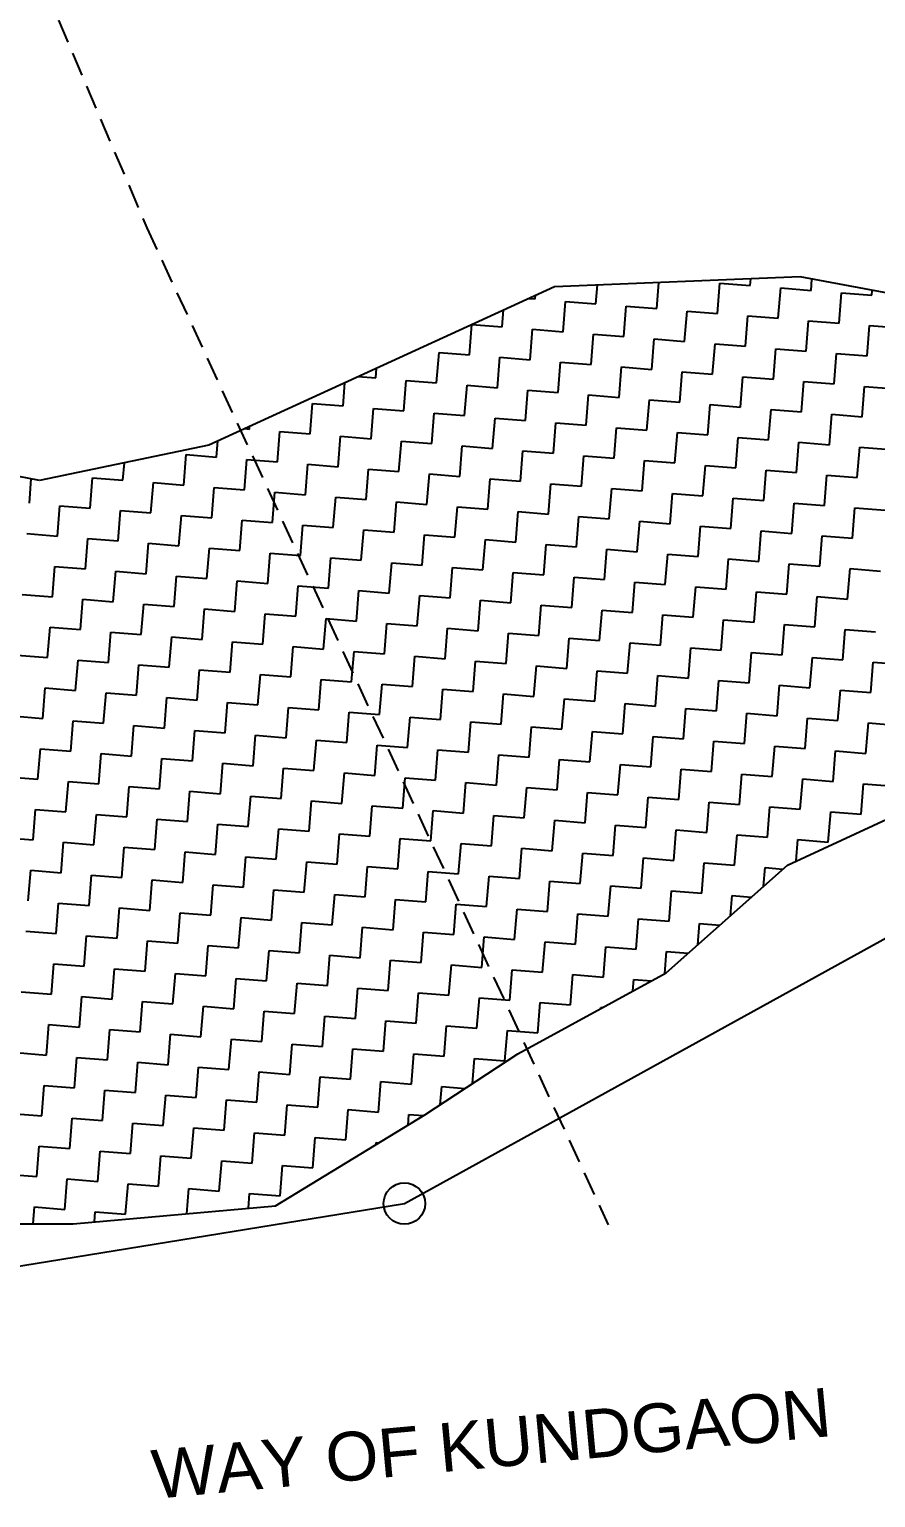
# Model space of a CAD drawing. Header units: metres. Extents: x 281680 to 283954, y 2020493 to 2022850.
# Drawn here: x 283540.4 to 283717.1, y 2020660.4 to 2020967.1 of the extents above; entities that cross this region are included whole.
import ezdxf
from ezdxf.enums import TextEntityAlignment as Align

# ---------------------------------------------------------------- set-up
doc = ezdxf.new("R2010")
doc.units = ezdxf.units.M
doc.header["$MEASUREMENT"] = 0
doc.linetypes.add('DASHED', pattern=[0.75, 0.5, -0.25])
for name, color, linetype in [('LINE_FOOTPATH', 1, 'DASHED'), ('POLY_HATCH', 12, 'Continuous'), ('TEXT_MAPOUT', 7, 'Continuous'), ('V_BOUND_LINE', 7, 'Continuous')]:
    doc.layers.add(name, color=color, linetype=linetype)
doc.styles.get("Standard").update_dxf_attribs({"font": 'arial.ttf'})

msp = doc.modelspace()

# ---------------------------------------------------------------- linework, layer by layer
msp.add_circle((283618.68, 2020721.84), 4.33)
at = {"layer": 'LINE_FOOTPATH', "ltscale": 10}
for p, q in [((283540.56, 2020982.85), (283564.89, 2020925.68)), ((283564.89, 2020925.68), (283661.23, 2020717.42))]:
    msp.add_line(p, q, dxfattribs=at)
at = {"layer": 'POLY_HATCH'}
for p, q in [((283650.01, 2020913.37), (283577.85, 2020880.29)), ((283701.29, 2020915.42), (283650.01, 2020913.37)), ((283767.78, 2020902.97), (283701.29, 2020915.42)), ((283542.5, 2020872.89), (283478.05, 2020885.18)), ((283577.85, 2020880.29), (283542.5, 2020872.89)), ((283698.66, 2020792.56), (283740.06, 2020811.74)), ((283673.35, 2020770.05), (283698.66, 2020792.56)), ((283642.35, 2020753.11), (283673.35, 2020770.05)), ((283622.93, 2020740.35), (283642.35, 2020753.11)), ((283591.77, 2020721.38), (283622.93, 2020740.35)), ((283549.55, 2020717.59), (283591.77, 2020721.38)), ((283523.99, 2020717.58), (283549.55, 2020717.59))]:
    msp.add_line(p, q, dxfattribs=at)
at = {"layer": 'POLY_HATCH', "linetype": 'Continuous'}
for p, q in [((283658.66, 2020909.8), (283658.98, 2020913.73)), ((283671.36, 2020908.79), (283671.79, 2020914.24)), ((283684.05, 2020907.77), (283684.56, 2020914.12)), ((283684.56, 2020914.12), (283690.9, 2020913.61)), ((283690.9, 2020913.61), (283691.01, 2020915.01)), ((283696.74, 2020906.76), (283697.25, 2020913.11)), ((283697.25, 2020913.11), (283703.6, 2020912.6)), ((283703.6, 2020912.6), (283703.78, 2020914.95)), ((283644.65, 2020910.91), (283645.97, 2020910.81)), ((283645.97, 2020910.81), (283646.03, 2020911.55)), ((283651.81, 2020903.96), (283652.32, 2020910.3)), ((283652.32, 2020910.3), (283658.66, 2020909.8)), ((283709.44, 2020905.75), (283709.94, 2020912.1)), ((283709.94, 2020912.1), (283716.29, 2020911.59)), ((283716.29, 2020911.59), (283716.37, 2020912.59)), ((283639.12, 2020904.97), (283639.4, 2020908.51)), ((283664.5, 2020902.94), (283665.01, 2020909.29)), ((283665.01, 2020909.29), (283671.36, 2020908.79)), ((283677.2, 2020901.93), (283677.7, 2020908.28)), ((283677.7, 2020908.28), (283684.05, 2020907.77)), ((283689.89, 2020900.92), (283690.4, 2020907.27)), ((283690.4, 2020907.27), (283696.74, 2020906.76)), ((283632.26, 2020899.13), (283632.77, 2020905.47)), ((283632.78, 2020905.47), (283639.12, 2020904.97)), ((283644.96, 2020898.11), (283645.46, 2020904.46)), ((283645.46, 2020904.46), (283651.81, 2020903.96)), ((283702.58, 2020899.91), (283703.09, 2020906.26)), ((283703.09, 2020906.26), (283709.44, 2020905.75)), ((283715.28, 2020898.9), (283715.78, 2020905.25)), ((283715.78, 2020905.25), (283722.13, 2020904.74)), ((283657.65, 2020897.1), (283658.16, 2020903.45)), ((283658.16, 2020903.45), (283664.5, 2020902.94)), ((283670.34, 2020896.09), (283670.85, 2020902.44)), ((283670.85, 2020902.44), (283677.2, 2020901.93)), ((283683.04, 2020895.08), (283683.54, 2020901.43)), ((283683.54, 2020901.43), (283689.89, 2020900.92)), ((283695.73, 2020894.07), (283696.24, 2020900.42)), ((283696.24, 2020900.42), (283702.58, 2020899.91)), ((283625.41, 2020893.29), (283625.92, 2020899.63)), ((283625.92, 2020899.63), (283632.26, 2020899.13)), ((283638.1, 2020892.27), (283638.61, 2020898.62)), ((283638.61, 2020898.62), (283644.96, 2020898.11)), ((283650.8, 2020891.26), (283651.3, 2020897.61)), ((283651.3, 2020897.61), (283657.65, 2020897.1)), ((283708.42, 2020893.06), (283708.93, 2020899.4)), ((283708.93, 2020899.4), (283715.28, 2020898.9)), ((283609.04, 2020894.59), (283612.72, 2020894.3)), ((283612.72, 2020894.3), (283612.88, 2020896.35)), ((283663.49, 2020890.25), (283664, 2020896.6)), ((283664, 2020896.6), (283670.34, 2020896.09)), ((283676.19, 2020889.24), (283676.69, 2020895.59)), ((283676.69, 2020895.59), (283683.04, 2020895.08)), ((283688.88, 2020888.23), (283689.38, 2020894.57)), ((283689.38, 2020894.57), (283695.73, 2020894.07)), ((283605.87, 2020888.46), (283606.25, 2020893.31)), ((283618.56, 2020887.44), (283619.06, 2020893.79)), ((283619.06, 2020893.79), (283625.41, 2020893.29)), ((283631.25, 2020886.43), (283631.76, 2020892.78)), ((283631.76, 2020892.78), (283638.1, 2020892.27)), ((283643.95, 2020885.42), (283644.45, 2020891.77)), ((283644.45, 2020891.77), (283650.8, 2020891.26)), ((283701.57, 2020887.22), (283702.08, 2020893.56)), ((283702.08, 2020893.56), (283708.42, 2020893.06)), ((283714.27, 2020886.21), (283714.77, 2020892.55)), ((283714.77, 2020892.55), (283721.12, 2020892.05)), ((283599.01, 2020882.61), (283599.52, 2020888.96)), ((283599.52, 2020888.96), (283605.87, 2020888.46)), ((283656.64, 2020884.41), (283657.15, 2020890.76)), ((283657.15, 2020890.76), (283663.49, 2020890.25)), ((283669.33, 2020883.4), (283669.84, 2020889.75)), ((283669.84, 2020889.75), (283676.19, 2020889.24)), ((283682.03, 2020882.39), (283682.53, 2020888.73)), ((283682.53, 2020888.73), (283688.88, 2020888.23)), ((283611.71, 2020881.6), (283612.21, 2020887.95)), ((283612.21, 2020887.95), (283618.56, 2020887.44)), ((283624.4, 2020880.59), (283624.91, 2020886.94)), ((283624.91, 2020886.94), (283631.25, 2020886.43)), ((283637.09, 2020879.58), (283637.6, 2020885.93)), ((283637.6, 2020885.93), (283643.95, 2020885.42)), ((283694.72, 2020881.38), (283695.23, 2020887.72)), ((283695.23, 2020887.72), (283701.57, 2020887.22)), ((283707.41, 2020880.36), (283707.92, 2020886.71)), ((283707.92, 2020886.71), (283714.27, 2020886.21)), ((283585.3, 2020883.71), (283586.32, 2020883.63)), ((283586.32, 2020883.63), (283586.36, 2020884.2)), ((283592.16, 2020876.77), (283592.67, 2020883.12)), ((283592.67, 2020883.12), (283599.01, 2020882.61)), ((283604.85, 2020875.76), (283605.36, 2020882.11)), ((283605.36, 2020882.11), (283611.71, 2020881.6)), ((283649.79, 2020878.57), (283650.29, 2020884.92)), ((283650.29, 2020884.92), (283656.64, 2020884.41)), ((283662.48, 2020877.56), (283662.99, 2020883.9)), ((283662.99, 2020883.9), (283669.33, 2020883.4)), ((283675.17, 2020876.55), (283675.68, 2020882.89)), ((283675.68, 2020882.89), (283682.03, 2020882.39)), ((283579.47, 2020877.78), (283579.74, 2020881.16)), ((283617.55, 2020874.75), (283618.05, 2020881.1)), ((283618.05, 2020881.1), (283624.4, 2020880.59)), ((283630.24, 2020873.74), (283630.75, 2020880.09)), ((283630.75, 2020880.09), (283637.09, 2020879.58)), ((283642.93, 2020872.73), (283643.44, 2020879.07)), ((283643.44, 2020879.07), (283649.79, 2020878.57)), ((283687.87, 2020875.53), (283688.37, 2020881.88)), ((283688.37, 2020881.88), (283694.72, 2020881.38)), ((283700.56, 2020874.52), (283701.07, 2020880.87)), ((283701.07, 2020880.87), (283707.41, 2020880.36)), ((283713.25, 2020873.51), (283713.76, 2020879.86)), ((283713.76, 2020879.86), (283720.11, 2020879.35)), ((283559.92, 2020872.96), (283560.21, 2020876.6)), ((283572.61, 2020871.94), (283573.12, 2020878.29)), ((283573.12, 2020878.29), (283579.47, 2020877.78)), ((283585.31, 2020870.93), (283585.81, 2020877.28)), ((283585.81, 2020877.28), (283592.16, 2020876.77)), ((283598, 2020869.92), (283598.51, 2020876.27)), ((283598.51, 2020876.27), (283604.85, 2020875.76)), ((283655.63, 2020871.72), (283656.13, 2020878.06)), ((283656.13, 2020878.06), (283662.48, 2020877.56)), ((283668.32, 2020870.7), (283668.83, 2020877.05)), ((283668.83, 2020877.05), (283675.17, 2020876.55)), ((283681.02, 2020869.69), (283681.52, 2020876.04)), ((283681.52, 2020876.04), (283687.87, 2020875.53)), ((283540.37, 2020868.13), (283540.78, 2020873.22)), ((283553.07, 2020867.11), (283553.57, 2020873.46)), ((283553.57, 2020873.46), (283559.92, 2020872.96)), ((283610.69, 2020868.91), (283611.2, 2020875.26)), ((283611.2, 2020875.26), (283617.55, 2020874.75)), ((283623.39, 2020867.9), (283623.89, 2020874.24)), ((283623.89, 2020874.24), (283630.24, 2020873.74)), ((283636.08, 2020866.89), (283636.59, 2020873.23)), ((283636.59, 2020873.23), (283642.93, 2020872.73)), ((283693.71, 2020868.68), (283694.21, 2020875.03)), ((283694.21, 2020875.03), (283700.56, 2020874.52)), ((283706.4, 2020867.67), (283706.91, 2020874.02)), ((283706.91, 2020874.02), (283713.25, 2020873.51)), ((283565.76, 2020866.1), (283566.27, 2020872.45)), ((283566.27, 2020872.45), (283572.61, 2020871.94)), ((283578.46, 2020865.09), (283578.96, 2020871.44)), ((283578.96, 2020871.44), (283585.31, 2020870.93)), ((283591.15, 2020864.08), (283591.65, 2020870.43)), ((283591.65, 2020870.43), (283598, 2020869.92)), ((283648.78, 2020865.88), (283649.28, 2020872.22)), ((283649.28, 2020872.22), (283655.63, 2020871.72)), ((283661.47, 2020864.86), (283661.97, 2020871.21)), ((283661.97, 2020871.21), (283668.32, 2020870.7)), ((283674.16, 2020863.85), (283674.67, 2020870.2)), ((283674.67, 2020870.2), (283681.02, 2020869.69)), ((283546.22, 2020861.27), (283546.72, 2020867.62)), ((283546.72, 2020867.62), (283553.07, 2020867.11)), ((283603.84, 2020863.07), (283604.35, 2020869.42)), ((283604.35, 2020869.42), (283610.69, 2020868.91)), ((283616.54, 2020862.06), (283617.04, 2020868.4)), ((283617.04, 2020868.4), (283623.39, 2020867.9)), ((283629.23, 2020861.05), (283629.74, 2020867.39)), ((283629.74, 2020867.39), (283636.08, 2020866.89)), ((283686.86, 2020862.84), (283687.36, 2020869.19)), ((283687.36, 2020869.19), (283693.71, 2020868.68)), ((283699.55, 2020861.83), (283700.06, 2020868.18)), ((283700.06, 2020868.18), (283706.4, 2020867.67)), ((283712.24, 2020860.82), (283712.75, 2020867.16)), ((283712.75, 2020867.16), (283719.1, 2020866.66)), ((283558.91, 2020860.26), (283559.42, 2020866.61)), ((283559.42, 2020866.61), (283565.76, 2020866.1)), ((283571.6, 2020859.25), (283572.11, 2020865.6)), ((283572.11, 2020865.6), (283578.46, 2020865.09)), ((283584.3, 2020858.24), (283584.8, 2020864.59)), ((283584.8, 2020864.59), (283591.15, 2020864.08)), ((283641.92, 2020860.03), (283642.43, 2020866.38)), ((283642.43, 2020866.38), (283648.78, 2020865.88)), ((283654.62, 2020859.02), (283655.12, 2020865.37)), ((283655.12, 2020865.37), (283661.47, 2020864.86)), ((283667.31, 2020858.01), (283667.82, 2020864.36)), ((283667.82, 2020864.36), (283674.16, 2020863.85)), ((283539.87, 2020861.78), (283546.22, 2020861.27)), ((283552.06, 2020854.42), (283552.56, 2020860.77)), ((283552.56, 2020860.77), (283558.91, 2020860.26)), ((283596.99, 2020857.23), (283597.5, 2020863.57)), ((283597.5, 2020863.57), (283603.84, 2020863.07)), ((283609.68, 2020856.22), (283610.19, 2020862.56)), ((283610.19, 2020862.56), (283616.54, 2020862.06)), ((283622.38, 2020855.2), (283622.88, 2020861.55)), ((283622.88, 2020861.55), (283629.23, 2020861.05)), ((283635.07, 2020854.19), (283635.58, 2020860.54)), ((283635.58, 2020860.54), (283641.92, 2020860.03)), ((283680, 2020857), (283680.51, 2020863.35)), ((283680.51, 2020863.35), (283686.86, 2020862.84)), ((283692.7, 2020855.99), (283693.2, 2020862.34)), ((283693.2, 2020862.34), (283699.55, 2020861.83)), ((283705.39, 2020854.98), (283705.9, 2020861.32)), ((283705.9, 2020861.32), (283712.24, 2020860.82)), ((283564.75, 2020853.41), (283565.26, 2020859.76)), ((283565.26, 2020859.76), (283571.6, 2020859.25)), ((283577.44, 2020852.4), (283577.95, 2020858.74)), ((283577.95, 2020858.74), (283584.3, 2020858.24)), ((283590.14, 2020851.39), (283590.64, 2020857.73)), ((283590.64, 2020857.73), (283596.99, 2020857.23)), ((283647.76, 2020853.18), (283648.27, 2020859.53)), ((283648.27, 2020859.53), (283654.62, 2020859.02)), ((283660.46, 2020852.17), (283660.96, 2020858.52)), ((283660.96, 2020858.52), (283667.31, 2020858.01)), ((283673.15, 2020851.16), (283673.66, 2020857.51)), ((283673.66, 2020857.51), (283680, 2020857)), ((283545.2, 2020848.58), (283545.71, 2020854.93)), ((283545.71, 2020854.93), (283552.06, 2020854.42)), ((283602.83, 2020850.37), (283603.34, 2020856.72)), ((283603.34, 2020856.72), (283609.68, 2020856.22)), ((283615.52, 2020849.36), (283616.03, 2020855.71)), ((283616.03, 2020855.71), (283622.38, 2020855.2)), ((283628.22, 2020848.35), (283628.72, 2020854.7)), ((283628.72, 2020854.7), (283635.07, 2020854.19)), ((283685.84, 2020850.15), (283686.35, 2020856.49)), ((283686.35, 2020856.49), (283692.7, 2020855.99)), ((283698.54, 2020849.14), (283699.04, 2020855.48)), ((283699.04, 2020855.48), (283705.39, 2020854.98)), ((283711.23, 2020848.12), (283711.74, 2020854.47)), ((283711.74, 2020854.47), (283718.08, 2020853.97)), ((283557.9, 2020847.57), (283558.4, 2020853.91)), ((283558.4, 2020853.91), (283564.75, 2020853.41)), ((283570.59, 2020846.56), (283571.1, 2020852.9)), ((283571.1, 2020852.9), (283577.44, 2020852.4)), ((283583.28, 2020845.55), (283583.79, 2020851.89)), ((283583.79, 2020851.89), (283590.14, 2020851.39)), ((283640.91, 2020847.34), (283641.42, 2020853.69)), ((283641.42, 2020853.69), (283647.76, 2020853.18)), ((283653.61, 2020846.33), (283654.11, 2020852.68)), ((283654.11, 2020852.68), (283660.46, 2020852.17)), ((283666.3, 2020845.32), (283666.8, 2020851.66)), ((283666.8, 2020851.66), (283673.15, 2020851.16)), ((283538.86, 2020849.09), (283545.2, 2020848.58)), ((283595.98, 2020844.53), (283596.48, 2020850.88)), ((283596.48, 2020850.88), (283602.83, 2020850.37)), ((283608.67, 2020843.52), (283609.18, 2020849.87)), ((283609.18, 2020849.87), (283615.52, 2020849.36)), ((283621.37, 2020842.51), (283621.87, 2020848.86)), ((283621.87, 2020848.86), (283628.22, 2020848.35)), ((283678.99, 2020844.31), (283679.5, 2020850.65)), ((283679.5, 2020850.65), (283685.84, 2020850.15)), ((283691.69, 2020843.29), (283692.19, 2020849.64)), ((283692.19, 2020849.64), (283698.54, 2020849.14)), ((283704.38, 2020842.28), (283704.88, 2020848.63)), ((283704.88, 2020848.63), (283711.23, 2020848.12)), ((283551.05, 2020841.73), (283551.55, 2020848.07)), ((283551.55, 2020848.07), (283557.9, 2020847.57)), ((283563.74, 2020840.72), (283564.24, 2020847.06)), ((283564.24, 2020847.06), (283570.59, 2020846.56)), ((283576.43, 2020839.7), (283576.94, 2020846.05)), ((283576.94, 2020846.05), (283583.28, 2020845.55)), ((283634.06, 2020841.5), (283634.56, 2020847.85)), ((283634.56, 2020847.85), (283640.91, 2020847.34)), ((283646.75, 2020840.49), (283647.26, 2020846.83)), ((283647.26, 2020846.83), (283653.61, 2020846.33)), ((283659.45, 2020839.48), (283659.95, 2020845.82)), ((283659.95, 2020845.82), (283666.3, 2020845.32)), ((283544.19, 2020835.89), (283544.7, 2020842.23)), ((283544.7, 2020842.23), (283551.05, 2020841.73)), ((283589.13, 2020838.69), (283589.63, 2020845.04)), ((283589.63, 2020845.04), (283595.98, 2020844.53)), ((283601.82, 2020837.68), (283602.33, 2020844.03)), ((283602.33, 2020844.03), (283608.67, 2020843.52)), ((283614.51, 2020836.67), (283615.02, 2020843.02)), ((283615.02, 2020843.02), (283621.37, 2020842.51)), ((283672.14, 2020838.47), (283672.65, 2020844.81)), ((283672.65, 2020844.81), (283678.99, 2020844.31)), ((283684.83, 2020837.45), (283685.34, 2020843.8)), ((283685.34, 2020843.8), (283691.69, 2020843.29)), ((283697.53, 2020836.44), (283698.03, 2020842.79)), ((283698.03, 2020842.79), (283704.38, 2020842.28)), ((283556.89, 2020834.87), (283557.39, 2020841.22)), ((283557.39, 2020841.22), (283563.74, 2020840.72)), ((283569.58, 2020833.86), (283570.09, 2020840.21)), ((283570.09, 2020840.21), (283576.43, 2020839.7)), ((283582.27, 2020832.85), (283582.78, 2020839.2)), ((283582.78, 2020839.2), (283589.13, 2020838.69)), ((283627.21, 2020835.66), (283627.71, 2020842.01)), ((283627.71, 2020842.01), (283634.06, 2020841.5)), ((283639.9, 2020834.65), (283640.41, 2020840.99)), ((283640.41, 2020840.99), (283646.75, 2020840.49)), ((283652.59, 2020833.64), (283653.1, 2020839.98)), ((283653.1, 2020839.98), (283659.45, 2020839.48)), ((283710.22, 2020835.43), (283710.73, 2020841.78)), ((283710.73, 2020841.78), (283717.07, 2020841.27)), ((283537.85, 2020836.39), (283544.19, 2020835.89)), ((283594.97, 2020831.84), (283595.47, 2020838.19)), ((283595.47, 2020838.19), (283601.82, 2020837.68)), ((283607.66, 2020830.83), (283608.17, 2020837.18)), ((283608.17, 2020837.18), (283614.51, 2020836.67)), ((283620.35, 2020829.82), (283620.86, 2020836.16)), ((283620.86, 2020836.16), (283627.21, 2020835.66)), ((283665.29, 2020832.62), (283665.79, 2020838.97)), ((283665.79, 2020838.97), (283672.14, 2020838.47)), ((283677.98, 2020831.61), (283678.49, 2020837.96)), ((283678.49, 2020837.96), (283684.83, 2020837.45)), ((283690.67, 2020830.6), (283691.18, 2020836.95)), ((283691.18, 2020836.95), (283697.53, 2020836.44)), ((283550.03, 2020829.03), (283550.54, 2020835.38)), ((283550.54, 2020835.38), (283556.89, 2020834.87)), ((283562.73, 2020828.02), (283563.23, 2020834.37)), ((283563.23, 2020834.37), (283569.58, 2020833.86)), ((283575.42, 2020827.01), (283575.93, 2020833.36)), ((283575.93, 2020833.36), (283582.27, 2020832.85)), ((283633.05, 2020828.81), (283633.55, 2020835.15)), ((283633.55, 2020835.15), (283639.9, 2020834.65)), ((283645.74, 2020827.79), (283646.25, 2020834.14)), ((283646.25, 2020834.14), (283652.59, 2020833.64)), ((283658.43, 2020826.78), (283658.94, 2020833.13)), ((283658.94, 2020833.13), (283665.29, 2020832.62)), ((283703.37, 2020829.59), (283703.87, 2020835.94)), ((283703.87, 2020835.94), (283710.22, 2020835.43)), ((283716.06, 2020828.58), (283716.57, 2020834.93)), ((283716.57, 2020834.93), (283722.91, 2020834.42)), ((283588.11, 2020826), (283588.62, 2020832.35)), ((283588.62, 2020832.35), (283594.97, 2020831.84)), ((283600.81, 2020824.99), (283601.31, 2020831.33)), ((283601.31, 2020831.33), (283607.66, 2020830.83)), ((283613.5, 2020823.98), (283614.01, 2020830.32)), ((283614.01, 2020830.32), (283620.35, 2020829.82)), ((283671.13, 2020825.77), (283671.63, 2020832.12)), ((283671.63, 2020832.12), (283677.98, 2020831.61)), ((283683.82, 2020824.76), (283684.33, 2020831.11)), ((283684.33, 2020831.11), (283690.67, 2020830.6)), ((283696.52, 2020823.75), (283697.02, 2020830.1)), ((283697.02, 2020830.1), (283703.37, 2020829.59)), ((283543.18, 2020823.19), (283543.69, 2020829.54)), ((283543.69, 2020829.54), (283550.03, 2020829.03)), ((283555.87, 2020822.18), (283556.38, 2020828.53)), ((283556.38, 2020828.53), (283562.73, 2020828.02)), ((283568.57, 2020821.17), (283569.07, 2020827.52)), ((283569.07, 2020827.52), (283575.42, 2020827.01)), ((283626.2, 2020822.96), (283626.7, 2020829.31)), ((283626.7, 2020829.31), (283633.05, 2020828.81)), ((283638.89, 2020821.95), (283639.39, 2020828.3)), ((283639.39, 2020828.3), (283645.74, 2020827.79)), ((283651.58, 2020820.94), (283652.09, 2020827.29)), ((283652.09, 2020827.29), (283658.43, 2020826.78)), ((283709.21, 2020822.74), (283709.71, 2020829.08)), ((283709.71, 2020829.08), (283716.06, 2020828.58)), ((283581.26, 2020820.16), (283581.77, 2020826.5)), ((283581.77, 2020826.5), (283588.11, 2020826)), ((283593.96, 2020819.15), (283594.46, 2020825.49)), ((283594.46, 2020825.49), (283600.81, 2020824.99)), ((283606.65, 2020818.14), (283607.15, 2020824.48)), ((283607.15, 2020824.48), (283613.5, 2020823.98)), ((283664.28, 2020819.93), (283664.78, 2020826.28)), ((283664.78, 2020826.28), (283671.13, 2020825.77)), ((283676.97, 2020818.92), (283677.47, 2020825.27)), ((283677.47, 2020825.27), (283683.82, 2020824.76)), ((283689.66, 2020817.91), (283690.17, 2020824.25)), ((283690.17, 2020824.25), (283696.52, 2020823.75)), ((283536.83, 2020823.7), (283543.18, 2020823.19)), ((283549.02, 2020816.34), (283549.53, 2020822.69)), ((283549.53, 2020822.69), (283555.87, 2020822.18)), ((283561.72, 2020815.33), (283562.22, 2020821.68)), ((283562.22, 2020821.68), (283568.57, 2020821.17)), ((283574.41, 2020814.32), (283574.92, 2020820.66)), ((283574.92, 2020820.66), (283581.26, 2020820.16)), ((283619.34, 2020817.12), (283619.85, 2020823.47)), ((283619.85, 2020823.47), (283626.2, 2020822.96)), ((283632.04, 2020816.11), (283632.54, 2020822.46)), ((283632.54, 2020822.46), (283638.89, 2020821.95)), ((283644.73, 2020815.1), (283645.24, 2020821.45)), ((283645.24, 2020821.45), (283651.58, 2020820.94)), ((283702.36, 2020816.9), (283702.86, 2020823.24)), ((283702.86, 2020823.24), (283709.21, 2020822.74)), ((283715.05, 2020815.88), (283715.56, 2020822.23)), ((283715.56, 2020822.23), (283721.9, 2020821.73)), ((283587.1, 2020813.31), (283587.61, 2020819.65)), ((283587.61, 2020819.65), (283593.96, 2020819.15)), ((283599.8, 2020812.29), (283600.3, 2020818.64)), ((283600.3, 2020818.64), (283606.65, 2020818.14)), ((283612.49, 2020811.28), (283613, 2020817.63)), ((283613, 2020817.63), (283619.34, 2020817.12)), ((283657.42, 2020814.09), (283657.93, 2020820.44)), ((283657.93, 2020820.44), (283664.28, 2020819.93)), ((283670.12, 2020813.08), (283670.62, 2020819.42)), ((283670.62, 2020819.42), (283676.97, 2020818.92)), ((283682.81, 2020812.07), (283683.32, 2020818.41)), ((283683.32, 2020818.41), (283689.66, 2020817.91)), ((283542.17, 2020810.5), (283542.68, 2020816.85)), ((283542.68, 2020816.85), (283549.02, 2020816.34)), ((283554.86, 2020809.49), (283555.37, 2020815.83)), ((283555.37, 2020815.83), (283561.72, 2020815.33)), ((283567.56, 2020808.48), (283568.06, 2020814.82)), ((283568.06, 2020814.82), (283574.41, 2020814.32)), ((283625.18, 2020810.27), (283625.69, 2020816.62)), ((283625.69, 2020816.62), (283632.04, 2020816.11)), ((283637.88, 2020809.26), (283638.38, 2020815.61)), ((283638.38, 2020815.61), (283644.73, 2020815.1)), ((283650.57, 2020808.25), (283651.08, 2020814.6)), ((283651.08, 2020814.6), (283657.42, 2020814.09)), ((283695.5, 2020811.06), (283696.01, 2020817.4)), ((283696.01, 2020817.4), (283702.36, 2020816.9)), ((283708.2, 2020810.04), (283708.7, 2020816.39)), ((283708.7, 2020816.39), (283715.05, 2020815.88)), ((283580.25, 2020807.46), (283580.76, 2020813.81)), ((283580.76, 2020813.81), (283587.1, 2020813.31)), ((283592.94, 2020806.45), (283593.45, 2020812.8)), ((283593.45, 2020812.8), (283599.8, 2020812.29)), ((283605.64, 2020805.44), (283606.14, 2020811.79)), ((283606.14, 2020811.79), (283612.49, 2020811.28)), ((283663.26, 2020807.24), (283663.77, 2020813.58)), ((283663.77, 2020813.58), (283670.12, 2020813.08)), ((283675.96, 2020806.23), (283676.46, 2020812.57)), ((283676.46, 2020812.57), (283682.81, 2020812.07)), ((283688.65, 2020805.21), (283689.16, 2020811.56)), ((283689.16, 2020811.56), (283695.5, 2020811.06)), ((283535.82, 2020811), (283542.17, 2020810.5)), ((283548.01, 2020803.65), (283548.52, 2020809.99)), ((283548.52, 2020809.99), (283554.86, 2020809.49)), ((283560.7, 2020802.64), (283561.21, 2020808.98)), ((283561.21, 2020808.98), (283567.56, 2020808.48)), ((283618.33, 2020804.43), (283618.84, 2020810.78)), ((283618.84, 2020810.78), (283625.18, 2020810.27)), ((283631.02, 2020803.42), (283631.53, 2020809.77)), ((283631.53, 2020809.77), (283637.88, 2020809.26)), ((283643.72, 2020802.41), (283644.22, 2020808.75)), ((283644.22, 2020808.75), (283650.57, 2020808.25)), ((283701.34, 2020804.2), (283701.85, 2020810.55)), ((283701.85, 2020810.55), (283708.2, 2020810.04)), ((283714.04, 2020803.19), (283714.54, 2020809.54)), ((283714.54, 2020809.54), (283720.89, 2020809.03)), ((283573.4, 2020801.62), (283573.9, 2020807.97)), ((283573.9, 2020807.97), (283580.25, 2020807.46)), ((283586.09, 2020800.61), (283586.6, 2020806.96)), ((283586.6, 2020806.96), (283592.94, 2020806.45)), ((283598.79, 2020799.6), (283599.29, 2020805.95)), ((283599.29, 2020805.95), (283605.64, 2020805.44)), ((283656.41, 2020801.4), (283656.92, 2020807.74)), ((283656.92, 2020807.74), (283663.26, 2020807.24)), ((283669.11, 2020800.38), (283669.61, 2020806.73)), ((283669.61, 2020806.73), (283675.96, 2020806.23)), ((283681.8, 2020799.37), (283682.3, 2020805.72)), ((283682.3, 2020805.72), (283688.65, 2020805.21)), ((283541.16, 2020797.81), (283541.66, 2020804.15)), ((283541.66, 2020804.15), (283548.01, 2020803.65)), ((283553.85, 2020796.79), (283554.36, 2020803.14)), ((283554.36, 2020803.14), (283560.7, 2020802.64)), ((283611.48, 2020798.59), (283611.98, 2020804.94)), ((283611.98, 2020804.94), (283618.33, 2020804.43)), ((283624.17, 2020797.58), (283624.68, 2020803.92)), ((283624.68, 2020803.92), (283631.02, 2020803.42)), ((283636.87, 2020796.57), (283637.37, 2020802.91)), ((283637.37, 2020802.91), (283643.72, 2020802.41)), ((283694.49, 2020798.36), (283695, 2020804.71)), ((283695, 2020804.71), (283701.34, 2020804.2)), ((283707.19, 2020797.35), (283707.69, 2020803.7)), ((283707.69, 2020803.7), (283714.04, 2020803.19)), ((283566.55, 2020795.78), (283567.05, 2020802.13)), ((283567.05, 2020802.13), (283573.4, 2020801.62)), ((283579.24, 2020794.77), (283579.74, 2020801.12)), ((283579.74, 2020801.12), (283586.09, 2020800.61)), ((283591.93, 2020793.76), (283592.44, 2020800.11)), ((283592.44, 2020800.11), (283598.79, 2020799.6)), ((283649.56, 2020795.55), (283650.07, 2020801.9)), ((283650.07, 2020801.9), (283656.41, 2020801.4)), ((283662.25, 2020794.54), (283662.76, 2020800.89)), ((283662.76, 2020800.89), (283669.11, 2020800.38)), ((283674.95, 2020793.53), (283675.45, 2020799.88)), ((283675.45, 2020799.88), (283681.8, 2020799.37)), ((283534.81, 2020798.31), (283541.16, 2020797.81)), ((283547, 2020790.95), (283547.51, 2020797.3)), ((283547.51, 2020797.3), (283553.85, 2020796.79)), ((283559.69, 2020789.94), (283560.2, 2020796.29)), ((283560.2, 2020796.29), (283566.55, 2020795.78)), ((283604.63, 2020792.75), (283605.13, 2020799.1)), ((283605.13, 2020799.1), (283611.48, 2020798.59)), ((283617.32, 2020791.74), (283617.83, 2020798.08)), ((283617.83, 2020798.08), (283624.17, 2020797.58)), ((283630.01, 2020790.73), (283630.52, 2020797.07)), ((283630.52, 2020797.07), (283636.87, 2020796.57)), ((283687.64, 2020792.52), (283688.15, 2020798.87)), ((283688.15, 2020798.87), (283694.49, 2020798.36)), ((283700.48, 2020793.41), (283700.84, 2020797.86)), ((283700.84, 2020797.86), (283707.19, 2020797.35)), ((283572.39, 2020788.93), (283572.89, 2020795.28)), ((283572.89, 2020795.28), (283579.24, 2020794.77)), ((283585.08, 2020787.92), (283585.59, 2020794.27)), ((283585.59, 2020794.27), (283591.93, 2020793.76)), ((283597.77, 2020786.91), (283598.28, 2020793.25)), ((283598.28, 2020793.25), (283604.63, 2020792.75)), ((283642.71, 2020789.71), (283643.21, 2020796.06)), ((283643.21, 2020796.06), (283649.56, 2020795.55)), ((283655.4, 2020788.7), (283655.91, 2020795.05)), ((283655.91, 2020795.05), (283662.25, 2020794.54)), ((283668.09, 2020787.69), (283668.6, 2020794.04)), ((283668.6, 2020794.04), (283674.95, 2020793.53)), ((283540.15, 2020785.11), (283540.65, 2020791.46)), ((283540.65, 2020791.46), (283547, 2020790.95)), ((283552.84, 2020784.1), (283553.35, 2020790.45)), ((283553.35, 2020790.45), (283559.69, 2020789.94)), ((283610.47, 2020785.9), (283610.97, 2020792.24)), ((283610.97, 2020792.24), (283617.32, 2020791.74)), ((283623.16, 2020784.88), (283623.67, 2020791.23)), ((283623.67, 2020791.23), (283630.01, 2020790.73)), ((283635.85, 2020783.87), (283636.36, 2020790.22)), ((283636.36, 2020790.22), (283642.71, 2020789.71)), ((283680.79, 2020786.68), (283681.29, 2020793.03)), ((283681.29, 2020793.03), (283687.64, 2020792.52)), ((283693.68, 2020788.13), (283693.99, 2020792.01)), ((283693.99, 2020792.01), (283697.71, 2020791.72)), ((283565.53, 2020783.09), (283566.04, 2020789.44)), ((283566.04, 2020789.44), (283572.39, 2020788.93)), ((283578.23, 2020782.08), (283578.73, 2020788.42)), ((283578.73, 2020788.42), (283585.08, 2020787.92)), ((283590.92, 2020781.07), (283591.43, 2020787.41)), ((283591.43, 2020787.41), (283597.77, 2020786.91)), ((283648.55, 2020782.86), (283649.05, 2020789.21)), ((283649.05, 2020789.21), (283655.4, 2020788.7)), ((283661.24, 2020781.85), (283661.75, 2020788.2)), ((283661.75, 2020788.2), (283668.09, 2020787.69)), ((283673.93, 2020780.84), (283674.44, 2020787.19)), ((283674.44, 2020787.19), (283680.79, 2020786.68)), ((283545.99, 2020778.26), (283546.49, 2020784.61)), ((283546.49, 2020784.61), (283552.84, 2020784.1)), ((283603.61, 2020780.05), (283604.12, 2020786.4)), ((283604.12, 2020786.4), (283610.47, 2020785.9)), ((283616.31, 2020779.04), (283616.81, 2020785.39)), ((283616.81, 2020785.39), (283623.16, 2020784.88)), ((283629, 2020778.03), (283629.51, 2020784.38)), ((283629.51, 2020784.38), (283635.85, 2020783.87)), ((283686.8, 2020782.02), (283687.13, 2020786.17)), ((283687.13, 2020786.17), (283691.12, 2020785.86)), ((283558.68, 2020777.25), (283559.19, 2020783.59)), ((283559.19, 2020783.59), (283565.53, 2020783.09)), ((283571.38, 2020776.24), (283571.88, 2020782.58)), ((283571.88, 2020782.58), (283578.23, 2020782.08)), ((283584.07, 2020775.23), (283584.57, 2020781.57)), ((283584.57, 2020781.57), (283590.92, 2020781.07)), ((283641.7, 2020777.02), (283642.2, 2020783.37)), ((283642.2, 2020783.37), (283648.55, 2020782.86)), ((283654.39, 2020776.01), (283654.89, 2020782.36)), ((283654.89, 2020782.36), (283661.24, 2020781.85)), ((283667.08, 2020775), (283667.59, 2020781.34)), ((283667.59, 2020781.34), (283673.93, 2020780.84)), ((283539.64, 2020778.77), (283545.99, 2020778.26)), ((283551.83, 2020771.41), (283552.33, 2020777.75)), ((283552.33, 2020777.75), (283558.68, 2020777.25)), ((283596.76, 2020774.21), (283597.27, 2020780.56)), ((283597.27, 2020780.56), (283603.61, 2020780.05)), ((283609.46, 2020773.2), (283609.96, 2020779.55)), ((283609.96, 2020779.55), (283616.31, 2020779.04)), ((283622.15, 2020772.19), (283622.66, 2020778.54)), ((283622.66, 2020778.54), (283629, 2020778.03)), ((283679.93, 2020775.91), (283680.28, 2020780.33)), ((283680.28, 2020780.33), (283684.53, 2020779.99)), ((283564.52, 2020770.4), (283565.03, 2020776.74)), ((283565.03, 2020776.74), (283571.38, 2020776.24)), ((283577.22, 2020769.38), (283577.72, 2020775.73)), ((283577.72, 2020775.73), (283584.07, 2020775.23)), ((283589.91, 2020768.37), (283590.42, 2020774.72)), ((283590.42, 2020774.72), (283596.76, 2020774.21)), ((283634.84, 2020771.18), (283635.35, 2020777.53)), ((283635.35, 2020777.53), (283641.7, 2020777.02)), ((283647.54, 2020770.17), (283648.04, 2020776.51)), ((283648.04, 2020776.51), (283654.39, 2020776.01)), ((283660.23, 2020769.16), (283660.74, 2020775.5)), ((283660.74, 2020775.5), (283667.08, 2020775)), ((283544.98, 2020765.57), (283545.48, 2020771.91)), ((283545.48, 2020771.91), (283551.83, 2020771.41)), ((283602.6, 2020767.36), (283603.11, 2020773.71)), ((283603.11, 2020773.71), (283609.46, 2020773.2)), ((283615.3, 2020766.35), (283615.8, 2020772.7)), ((283615.8, 2020772.7), (283622.15, 2020772.19)), ((283627.99, 2020765.34), (283628.5, 2020771.69)), ((283628.5, 2020771.69), (283634.84, 2020771.18)), ((283673.06, 2020769.9), (283673.43, 2020774.49)), ((283673.43, 2020774.49), (283677.94, 2020774.13)), ((283557.67, 2020764.55), (283558.18, 2020770.9)), ((283558.18, 2020770.9), (283564.52, 2020770.4)), ((283570.36, 2020763.54), (283570.87, 2020769.89)), ((283570.87, 2020769.89), (283577.22, 2020769.38)), ((283583.06, 2020762.53), (283583.56, 2020768.88)), ((283583.56, 2020768.88), (283589.91, 2020768.37)), ((283640.68, 2020764.33), (283641.19, 2020770.67)), ((283641.19, 2020770.67), (283647.54, 2020770.17)), ((283653.38, 2020763.32), (283653.88, 2020769.66)), ((283653.88, 2020769.66), (283660.23, 2020769.16)), ((283666.39, 2020766.25), (283666.58, 2020768.65)), ((283666.58, 2020768.65), (283670.25, 2020768.36)), ((283538.63, 2020766.07), (283544.98, 2020765.57)), ((283595.75, 2020761.52), (283596.26, 2020767.87)), ((283596.26, 2020767.87), (283602.6, 2020767.36)), ((283608.44, 2020760.51), (283608.95, 2020766.86)), ((283608.95, 2020766.86), (283615.3, 2020766.35)), ((283621.14, 2020759.5), (283621.64, 2020765.84)), ((283621.64, 2020765.84), (283627.99, 2020765.34)), ((283550.82, 2020758.71), (283551.32, 2020765.06)), ((283551.32, 2020765.06), (283557.67, 2020764.55)), ((283563.51, 2020757.7), (283564.02, 2020764.05)), ((283564.02, 2020764.05), (283570.36, 2020763.54)), ((283576.2, 2020756.69), (283576.71, 2020763.04)), ((283576.71, 2020763.04), (283583.06, 2020762.53)), ((283633.83, 2020758.49), (283634.34, 2020764.83)), ((283634.34, 2020764.83), (283640.68, 2020764.33)), ((283646.53, 2020757.47), (283647.03, 2020763.82)), ((283647.03, 2020763.82), (283653.38, 2020763.32)), ((283659.71, 2020762.6), (283659.72, 2020762.81)), ((283659.72, 2020762.81), (283660.05, 2020762.78)), ((283588.9, 2020755.68), (283589.4, 2020762.03)), ((283589.4, 2020762.03), (283595.75, 2020761.52)), ((283601.59, 2020754.67), (283602.1, 2020761.01)), ((283602.1, 2020761.01), (283608.44, 2020760.51)), ((283614.29, 2020753.66), (283614.79, 2020760)), ((283614.79, 2020760), (283621.14, 2020759.5)), ((283543.97, 2020752.87), (283544.47, 2020759.22)), ((283544.47, 2020759.22), (283550.82, 2020758.71)), ((283556.66, 2020751.86), (283557.16, 2020758.21)), ((283557.16, 2020758.21), (283563.51, 2020757.7)), ((283569.35, 2020750.85), (283569.86, 2020757.2)), ((283569.86, 2020757.2), (283576.2, 2020756.69)), ((283626.98, 2020752.64), (283627.48, 2020758.99)), ((283627.48, 2020758.99), (283633.83, 2020758.49)), ((283639.67, 2020751.63), (283640.18, 2020757.98)), ((283640.18, 2020757.98), (283646.53, 2020757.47)), ((283537.62, 2020753.38), (283543.97, 2020752.87)), ((283582.05, 2020749.84), (283582.55, 2020756.18)), ((283582.55, 2020756.18), (283588.9, 2020755.68)), ((283594.74, 2020748.83), (283595.25, 2020755.17)), ((283595.25, 2020755.17), (283601.59, 2020754.67)), ((283607.43, 2020747.82), (283607.94, 2020754.16)), ((283607.94, 2020754.16), (283614.29, 2020753.66)), ((283549.81, 2020746.02), (283550.31, 2020752.37)), ((283550.31, 2020752.37), (283556.66, 2020751.86)), ((283562.5, 2020745.01), (283563.01, 2020751.36)), ((283563.01, 2020751.36), (283569.35, 2020750.85)), ((283575.19, 2020744), (283575.7, 2020750.34)), ((283575.7, 2020750.34), (283582.05, 2020749.84)), ((283620.13, 2020746.8), (283620.63, 2020753.15)), ((283620.63, 2020753.15), (283626.98, 2020752.64)), ((283632.91, 2020746.91), (283633.33, 2020752.14)), ((283633.33, 2020752.14), (283639.67, 2020751.63)), ((283587.89, 2020742.99), (283588.39, 2020749.33)), ((283588.39, 2020749.33), (283594.74, 2020748.83)), ((283600.58, 2020741.97), (283601.09, 2020748.32)), ((283601.09, 2020748.32), (283607.43, 2020747.82)), ((283613.27, 2020740.96), (283613.78, 2020747.31)), ((283613.78, 2020747.31), (283620.13, 2020746.8)), ((283542.95, 2020740.18), (283543.46, 2020746.53)), ((283543.46, 2020746.53), (283549.81, 2020746.02)), ((283555.65, 2020739.17), (283556.15, 2020745.51)), ((283556.15, 2020745.51), (283562.5, 2020745.01)), ((283568.34, 2020738.16), (283568.85, 2020744.5)), ((283568.85, 2020744.5), (283575.19, 2020744)), ((283626.17, 2020742.48), (283626.47, 2020746.3)), ((283626.47, 2020746.3), (283631.38, 2020745.91)), ((283581.03, 2020737.14), (283581.54, 2020743.49)), ((283581.54, 2020743.49), (283587.89, 2020742.99)), ((283593.73, 2020736.13), (283594.23, 2020742.48)), ((283594.23, 2020742.48), (283600.58, 2020741.97)), ((283606.42, 2020735.12), (283606.93, 2020741.47)), ((283606.93, 2020741.47), (283613.27, 2020740.96)), ((283536.61, 2020740.68), (283542.95, 2020740.18)), ((283548.79, 2020733.33), (283549.3, 2020739.67)), ((283549.3, 2020739.67), (283555.65, 2020739.17)), ((283561.49, 2020732.31), (283561.99, 2020738.66)), ((283561.99, 2020738.66), (283568.34, 2020738.16)), ((283619.44, 2020738.23), (283619.62, 2020740.46)), ((283619.62, 2020740.46), (283622.7, 2020740.21)), ((283574.18, 2020731.3), (283574.69, 2020737.65)), ((283574.69, 2020737.65), (283581.03, 2020737.14)), ((283586.88, 2020730.29), (283587.38, 2020736.64)), ((283587.38, 2020736.64), (283593.73, 2020736.13)), ((283599.57, 2020729.28), (283600.07, 2020735.63)), ((283600.07, 2020735.63), (283606.42, 2020735.12)), ((283541.94, 2020727.49), (283542.45, 2020733.83)), ((283542.45, 2020733.83), (283548.79, 2020733.33)), ((283554.64, 2020726.47), (283555.14, 2020732.82)), ((283555.14, 2020732.82), (283561.49, 2020732.31)), ((283567.33, 2020725.46), (283567.84, 2020731.81)), ((283567.84, 2020731.81), (283574.18, 2020731.3)), ((283612.73, 2020734.14), (283612.77, 2020734.62)), ((283612.77, 2020734.62), (283613.42, 2020734.56)), ((283580.02, 2020724.45), (283580.53, 2020730.8)), ((283580.53, 2020730.8), (283586.88, 2020730.29)), ((283592.72, 2020723.44), (283593.22, 2020729.79)), ((283593.22, 2020729.79), (283599.57, 2020729.28)), ((283535.6, 2020727.99), (283541.94, 2020727.49)), ((283547.78, 2020720.63), (283548.29, 2020726.98)), ((283548.29, 2020726.98), (283554.64, 2020726.47)), ((283560.48, 2020719.62), (283560.98, 2020725.97)), ((283560.98, 2020725.97), (283567.33, 2020725.46)), ((283573.26, 2020719.72), (283573.68, 2020724.96)), ((283573.68, 2020724.96), (283580.02, 2020724.45)), ((283586.12, 2020720.87), (283586.37, 2020723.95)), ((283586.37, 2020723.95), (283592.72, 2020723.44)), ((283541.15, 2020717.59), (283541.44, 2020721.14)), ((283541.44, 2020721.14), (283547.78, 2020720.63)), ((283553.96, 2020717.99), (283554.13, 2020720.13)), ((283554.13, 2020720.13), (283560.48, 2020719.62))]:
    msp.add_line(p, q, dxfattribs=at)
at = {"layer": 'V_BOUND_LINE'}
for p, q in [((283618.68, 2020721.84), (283851.53, 2020850.29)), ((283333.29, 2020675.55), (283618.68, 2020721.84))]:
    msp.add_line(p, q, dxfattribs=at)

# ---------------------------------------------------------------- texts
at = {"layer": 'TEXT_MAPOUT'}
msp.add_text('WAY OF KUNDGAON', height=10.187, rotation=5.3044, dxfattribs=at).set_placement((283636.84, 2020671.79), align=Align.MIDDLE)

doc.saveas('drawing.dxf')
